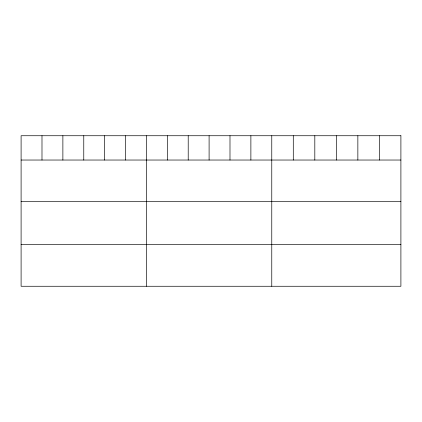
<?xml version="1.0" encoding="UTF-8"?>
<svg xmlns="http://www.w3.org/2000/svg" width="422" height="422" viewBox="0 0 422 422"><rect width="100%" height="100%" fill="white"/><g stroke="black" fill="none" stroke-linecap="round" stroke-linejoin="round"><path stroke-width="0.63" d="M21.1 160.033L400.9 160.033M21.1 201.69L400.9 201.69M21.1 244.607L400.9 244.607M379.378 135.736L379.378 160.033M357.856 135.736L357.856 160.033M336.334 135.736L336.334 160.033M314.812 135.736L314.812 160.033M293.29 135.736L293.29 160.033M271.768 135.736L271.768 286.264M250.879 135.736L250.879 160.033M229.99 135.736L229.99 160.033M209.101 135.736L209.101 160.033M188.212 135.736L188.212 160.033M167.323 135.736L167.323 160.033M146.434 135.736L146.434 286.264M125.545 135.736L125.545 160.033M104.656 135.736L104.656 160.033M83.767 135.736L83.767 160.033M62.878 135.736L62.878 160.033M41.989 135.736L41.989 160.033M400.9 135.736L21.1 135.736L21.1 286.264L400.9 286.264L400.9 135.736"/></g></svg>
